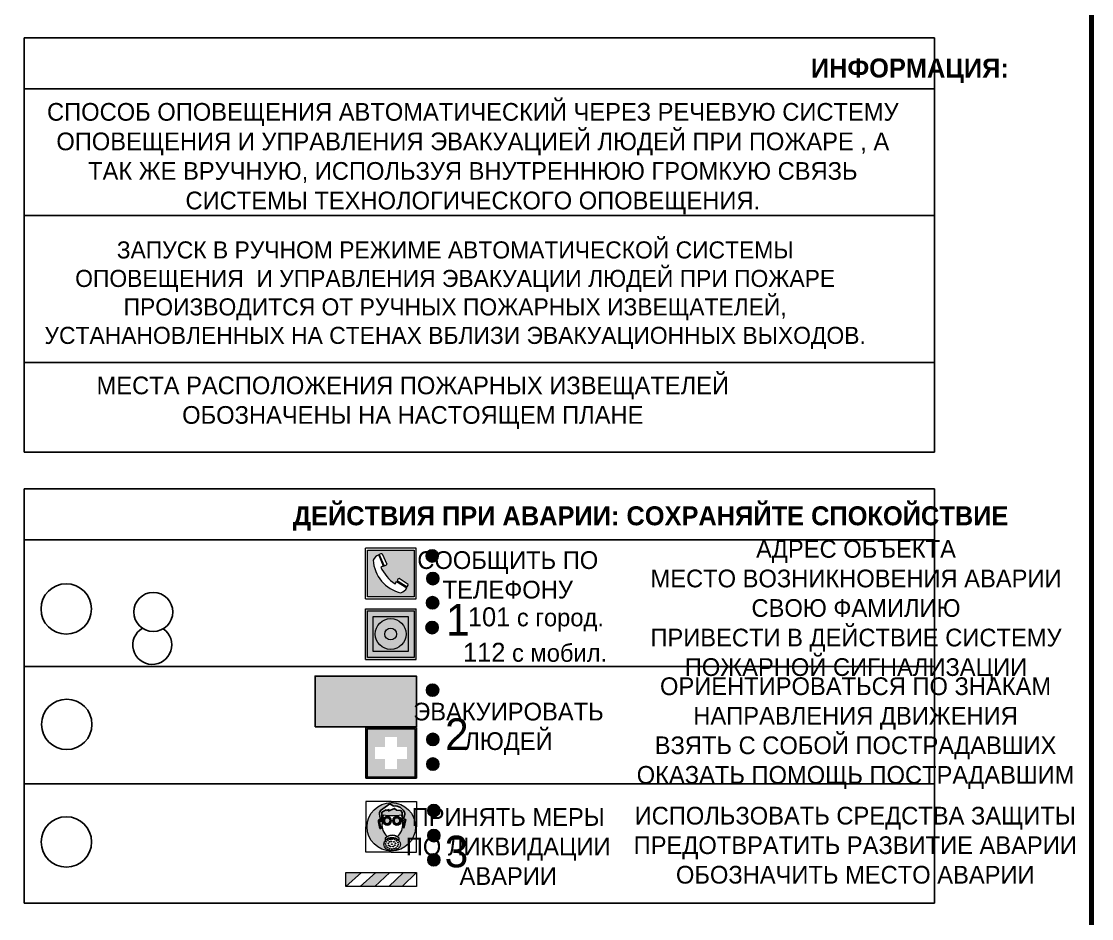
# Model space of a CAD drawing. Header units: millimetres. Extents: x 13810 to 67229, y 12374 to 21950.
# Drawn here: x 24718.5 to 24887.5, y 18789.1 to 18930.8 of the extents above; entities that cross this region are included whole.
import ezdxf

# ---------------------------------------------------------------- set-up
doc = ezdxf.new("R2010")
doc.units = ezdxf.units.MM
doc.styles.add('обычный', font='arial.ttf')

# ---------------------------------------------------------------- blocks, each defined once
blk = doc.blocks.new('A$C38D26F80')
h = blk.add_hatch(color=5)
h.dxf.hatch_style = 1
h.paths.add_polyline_path([(-8.77, -4.48, 1), (-0.19, -4.48, 1)])
h.paths.add_polyline_path([(-6.75, -3.58), (-6.75, -3.31), (-6.62, -3.22), (-6.5, -3.22), (-6.42, -3.3), (-6.39, -3.28), (-6.59, -2.23), (-6.59, -2.01), (-6.38, -1.58), (-4.76, -0.4), (-4.13, -0.79, -0.362848), (-2.1, -2.1, -0.201049), (-2.17, -2.48, 0.085434), (-2.26, -3.13), (-1.9, -3.16), (-2.25, -4.7), (-2.4, -4.59), (-2.43, -4.34), (-2.36, -4.34), (-2.14, -3.34), (-2.47, -3.42), (-2.58, -1.95), (-2.77, -1.58), (-3.58, -1.52), (-3.92, -1.26), (-5.05, -1.73), (-4.87, -1.39), (-5.41, -1.6), (-5.41, -1.46), (-6.13, -1.87), (-6.18, -3.5), (-6.56, -3.47), (-6.37, -4.59), (-6.16, -4.43), (-6.16, -4.66), (-6.36, -4.79), (-6.37, -4.8), (-6.51, -4.76)], flags=16)
h.paths.add_polyline_path([(-6.51, -4.76), (-6.36, -4.79), (-6.37, -4.8)], flags=0)
h.paths.add_polyline_path([(-5.92, -2.34, 0.089508), (-2.67, -2.35), (-2.48, -3.88, -0.268602), (-3.4, -6.18, 0.262449), (-5.2, -6.18, -0.268602), (-6.11, -3.88)], flags=16)
edge = h.paths.add_edge_path(flags=16)
edge.add_ellipse((-5.19, -3.41), major_axis=(0, 0.842), ratio=0.848992, start_angle=0, end_angle=360)
edge = h.paths.add_edge_path(flags=0)
edge.add_ellipse((-5.19, -3.39), major_axis=(0, 0.665), ratio=0.853798, start_angle=0, end_angle=360)
edge = h.paths.add_edge_path(flags=0)
edge.add_ellipse((-5.19, -3.4), major_axis=(0, 0.528), ratio=0.864094, start_angle=0, end_angle=360)
edge = h.paths.add_edge_path(flags=16)
edge.add_ellipse((-3.47, -3.4), major_axis=(0, 0.842), ratio=0.848992, start_angle=0, end_angle=360)
h.paths.add_polyline_path([(-3.13, -6.45), (-3.13, -6.84, 0.383174), (-5.57, -6.85), (-5.57, -6.49, -0.369952)], flags=16)
edge = h.paths.add_edge_path(flags=0)
edge.add_ellipse((-3.47, -3.39), major_axis=(0, 0.665), ratio=0.853798, start_angle=0, end_angle=360)
edge = h.paths.add_edge_path(flags=0)
edge.add_ellipse((-3.47, -3.4), major_axis=(0, 0.528), ratio=0.864094, start_angle=0, end_angle=360)
edge = h.paths.add_edge_path(flags=16)
edge.add_ellipse((-4.34, -7.57), major_axis=(-1.48, 0), ratio=0.744955, start_angle=0, end_angle=360)
h.paths.add_polyline_path([(-5.01, -6.85, -1), (-5.15, -6.85, -1)], flags=0)
h.paths.add_polyline_path([(-5.33, -7.14, -1), (-5.47, -7.14, -1)], flags=0)
h.paths.add_polyline_path([(-4.61, -6.71, -1), (-4.74, -6.71, -1)], flags=16)
h.paths.add_polyline_path([(-5.43, -7.51, -1), (-5.57, -7.51, -1)], flags=0)
h.paths.add_polyline_path([(-4.26, -6.67, -1), (-4.4, -6.67, -1)], flags=16)
h.paths.add_polyline_path([(-4.74, -7.14, -1), (-4.88, -7.14, -1)], flags=0)
h.paths.add_polyline_path([(-4.93, -7.43, -1), (-5.07, -7.43, -1)], flags=0)
h.paths.add_polyline_path([(-4.41, -7.07, -1), (-4.54, -7.07, -1)], flags=0)
h.paths.add_polyline_path([(-5.33, -7.87, -1), (-5.46, -7.87, -1)], flags=0)
h.paths.add_polyline_path([(-3.8, -6.71, -1), (-3.94, -6.71, -1)], flags=16)
h.paths.add_polyline_path([(-4.85, -7.78, -1), (-4.98, -7.78, -1)], flags=0)
h.paths.add_polyline_path([(-3.96, -7.14, -1), (-4.1, -7.14, -1)], flags=0)
h.paths.add_polyline_path([(-4.33, -7.53, -1), (-4.47, -7.53, -1)], flags=0)
h.paths.add_polyline_path([(-5.09, -8.12, -1), (-5.23, -8.12, -1)], flags=0)
h.paths.add_polyline_path([(-3.5, -6.94, -1), (-3.64, -6.94, -1)], flags=0)
h.paths.add_polyline_path([(-4.54, -7.97, -1), (-4.68, -7.97, -1)], flags=0)
h.paths.add_polyline_path([(-3.66, -7.39, -1), (-3.8, -7.39, -1)], flags=0)
h.paths.add_polyline_path([(-4.73, -8.35, -1), (-4.86, -8.35, -1)], flags=0)
h.paths.add_polyline_path([(-4.09, -7.96, -1), (-4.23, -7.96, -1)], flags=0)
h.paths.add_polyline_path([(-3.77, -7.74, -1), (-3.91, -7.74, -1)], flags=0)
h.paths.add_polyline_path([(-3.22, -7.27, -1), (-3.35, -7.27, -1)], flags=0)
h.paths.add_polyline_path([(-4.34, -8.4, -1), (-4.47, -8.4, -1)], flags=0)
h.paths.add_polyline_path([(-3.16, -7.61, -1), (-3.3, -7.61, -1)], flags=0)
h.paths.add_polyline_path([(-3.9, -8.35, -1), (-4.04, -8.35, -1)], flags=0)
h.paths.add_polyline_path([(-3.32, -7.91, -1), (-3.46, -7.91, -1)], flags=0)
h.paths.add_polyline_path([(-3.55, -8.23, -1), (-3.69, -8.23, -1)], flags=0)
at = {"color": 5, "lineweight": 5}
for p, q in [((-4.48, 0), (-8.96, 0)), ((-8.96, 0), (-8.96, -4.48)), ((-4.48, 0), (0, 0)), ((0, 0), (0, -4.48)), ((-6.59, -2.01), (-6.38, -1.58)), ((-6.38, -1.58), (-4.76, -0.4)), ((-6.13, -1.87), (-6.18, -3.5)), ((-5.41, -1.46), (-6.13, -1.87)), ((-4.87, -1.39), (-5.41, -1.6)), ((-5.41, -1.6), (-5.41, -1.46)), ((-3.92, -1.26), (-5.05, -1.73)), ((-5.05, -1.73), (-4.87, -1.39)), ((-4.76, -0.4), (-4.13, -0.79)), ((-3.58, -1.52), (-3.92, -1.26)), ((-2.77, -1.58), (-3.58, -1.52)), ((-2.58, -1.95), (-2.77, -1.58)), ((-6.75, -3.31), (-6.62, -3.22)), ((-6.75, -3.58), (-6.75, -3.31)), ((-6.51, -4.76), (-6.75, -3.58)), ((-6.62, -3.22), (-6.5, -3.22)), ((-6.59, -2.23), (-6.59, -2.01)), ((-6.39, -3.28), (-6.59, -2.23)), ((-6.18, -3.5), (-6.56, -3.47)), ((-6.56, -3.47), (-6.37, -4.59)), ((-6.5, -3.22), (-6.42, -3.3)), ((-6.42, -3.3), (-6.39, -3.28)), ((-5.92, -2.34), (-6.11, -3.88)), ((-2.67, -2.34), (-2.48, -3.88)), ((-2.47, -3.42), (-2.58, -1.95)), ((-2.14, -3.34), (-2.47, -3.42)), ((-2.36, -4.34), (-2.14, -3.34)), ((-1.9, -3.16), (-2.26, -3.13)), ((-2.25, -4.7), (-1.9, -3.16)), ((-8.96, -8.96), (-8.96, -4.48)), ((-6.37, -4.8), (-6.51, -4.76)), ((-6.37, -4.59), (-6.16, -4.43)), ((-6.16, -4.66), (-6.37, -4.8)), ((-6.16, -4.43), (-6.16, -4.66)), ((-2.43, -4.34), (-2.4, -4.59)), ((-2.43, -4.34), (-2.36, -4.34)), ((-2.4, -4.59), (-2.25, -4.7)), ((0, -8.96), (0, -4.48)), ((-5.57, -6.49), (-5.57, -6.85)), ((-3.13, -6.45), (-3.13, -6.84)), ((-4.48, -8.96), (-8.96, -8.96)), ((-4.48, -8.96), (0, -8.96))]:
    blk.add_line(p, q, dxfattribs=at)
at = {"color": 5}
for p, q in [((-6.59, -2.01), (-6.38, -1.58)), ((-6.38, -1.58), (-4.76, -0.4)), ((-6.13, -1.87), (-6.18, -3.5)), ((-5.41, -1.46), (-6.13, -1.87)), ((-4.87, -1.39), (-5.41, -1.6)), ((-5.41, -1.6), (-5.41, -1.46)), ((-3.92, -1.26), (-5.05, -1.73)), ((-5.05, -1.73), (-4.87, -1.39)), ((-4.76, -0.4), (-4.13, -0.79)), ((-3.58, -1.52), (-3.92, -1.26)), ((-2.77, -1.58), (-3.58, -1.52)), ((-2.58, -1.95), (-2.77, -1.58)), ((-6.75, -3.31), (-6.62, -3.22)), ((-6.75, -3.58), (-6.75, -3.31)), ((-6.51, -4.76), (-6.75, -3.58)), ((-6.62, -3.22), (-6.5, -3.22)), ((-6.59, -2.23), (-6.59, -2.01)), ((-6.39, -3.28), (-6.59, -2.23)), ((-6.18, -3.5), (-6.56, -3.47)), ((-6.56, -3.47), (-6.37, -4.59)), ((-6.5, -3.22), (-6.42, -3.3)), ((-6.42, -3.3), (-6.39, -3.28)), ((-2.47, -3.42), (-2.58, -1.95)), ((-2.14, -3.34), (-2.47, -3.42)), ((-2.36, -4.34), (-2.14, -3.34)), ((-2.26, -3.13), (-1.9, -3.16)), ((-1.9, -3.16), (-2.25, -4.7)), ((-6.37, -4.8), (-6.51, -4.76)), ((-6.36, -4.79), (-6.51, -4.76)), ((-6.37, -4.59), (-6.16, -4.43)), ((-6.16, -4.66), (-6.37, -4.8)), ((-6.16, -4.66), (-6.36, -4.79)), ((-6.16, -4.43), (-6.16, -4.66)), ((-2.4, -4.59), (-2.43, -4.34)), ((-2.43, -4.34), (-2.36, -4.34)), ((-2.25, -4.7), (-2.4, -4.59))]:
    blk.add_line(p, q, dxfattribs=at)
at = {"color": 5, "lineweight": 5}
for centre, radius in [((-4.48, -4.48), 4.29), ((-5.5, -7.51), 0.0678), ((-5.4, -7.14), 0.0678), ((-5.08, -6.85), 0.0678), ((-5, -7.43), 0.0678), ((-4.81, -7.14), 0.0678), ((-4.67, -6.71), 0.0678), ((-4.47, -7.07), 0.0678), ((-4.4, -7.53), 0.0678), ((-4.33, -6.67), 0.0678), ((-4.03, -7.14), 0.0678), ((-3.87, -6.71), 0.0678), ((-3.73, -7.39), 0.0678), ((-3.57, -6.94), 0.0678), ((-3.28, -7.27), 0.0678), ((-3.23, -7.61), 0.0678), ((-5.4, -7.87), 0.0678), ((-5.16, -8.12), 0.0678), ((-4.91, -7.78), 0.0678), ((-4.79, -8.35), 0.0678), ((-4.61, -7.97), 0.0678), ((-4.4, -8.4), 0.0678), ((-4.16, -7.96), 0.0678), ((-3.97, -8.35), 0.0678), ((-3.84, -7.74), 0.0678), ((-3.62, -8.23), 0.0678), ((-3.39, -7.91), 0.0678)]:
    blk.add_circle(centre, radius, dxfattribs=at)
at = {"color": 5}
for centre, radius, start, end in [((-3.89, -2.66), 1.88, 17.387, 97.1599), ((-0.35, -3.07), 1.91, 162.2553, 181.7878), ((-2.6, -2.2), 0.511, 326.3906, 11.8614)]:
    blk.add_arc(centre, radius, start, end, dxfattribs=at)
at = {"color": 5, "lineweight": 5}
for centre, radius, start, end in [((-4.28, 6.66), 9.15, 259.6987, 280.1569), ((-0.47, -3.05), 1.79, 161.5846, 182.4584), ((-2.6, -2.2), 0.513, 326.4781, 11.7739), ((-3.66, -4.24), 2.47, 171.573, 231.7124), ((-4.93, -4.24), 2.47, 308.2876, 8.427), ((-4.33, -7.88), 1.87, 50.358, 131.5662), ((-4.34, -8.2), 1.82, 48.4943, 132.3565), ((-4.3, -7.78), 1.83, 60.5889, 119.4111)]:
    blk.add_arc(centre, radius, start, end, dxfattribs=at)
for centre, major_axis, ratio in [((-5.19, -3.41), (0, 0.842), 0.848992), ((-5.19, -3.39), (0, 0.665), 0.853798), ((-5.19, -3.4), (0, 0.528), 0.864094), ((-3.47, -3.4), (0, 0.842), 0.848992), ((-3.47, -3.39), (0, 0.665), 0.853798), ((-3.47, -3.4), (0, 0.528), 0.864094), ((-4.34, -7.57), (-1.48, 0), 0.744955)]:
    blk.add_ellipse(centre, major_axis=major_axis, ratio=ratio, dxfattribs=at)
blk = doc.blocks.new('A$C47DD6509')
at = {"lineweight": 5}
for points in [[(-8.69, 0), (-11.19, 0), (-11.19, -2.22)], [(-4.22, 0), (-6.45, 0), (-8.91, -2.22), (-6.61, -2.22)], [(0, 0), (-2.09, 0), (-4.36, -2.22), (-2.29, -2.22)]]:
    blk.add_hatch(color=242, dxfattribs=at).paths.add_polyline_path(points)
at = {"color": 242, "lineweight": 5}
for p, q in [((-11.19, -2.22), (-8.69, 0)), ((-11.19, -2.22), (-11.19, 0)), ((-11.19, 0), (-8.69, 0)), ((-11.19, 0), (0, 0)), ((-8.91, -2.22), (-6.45, 0)), ((-6.61, -2.22), (-4.22, 0)), ((-4.36, -2.22), (-2.09, 0)), ((-2.29, -2.22), (0, 0)), ((0, 0), (0, -2.22)), ((0, -2.22), (-11.19, -2.22))]:
    blk.add_line(p, q, dxfattribs=at)
blk = doc.blocks.new('A$C32E8229D')
at = {"true_color": 0xffffff}
blk.add_hatch(color=7, dxfattribs=at).paths.add_polyline_path([(0, 0), (0, -8), (16, -8), (16, 0)])
h = blk.add_hatch(color=126)
h.paths.add_polyline_path([(0.2, -0.2), (15.8, -0.2), (15.8, -7.8), (0.2, -7.8)])
h.paths.add_polyline_path([(13.49, -2.05), (12.08, -2.05), (11.37, -2.63, 0.162397), (11.29, -2.84), (11.29, -3.63), (10.35, -3.63), (10.35, -4.05), (11.68, -4.05), (11.68, -3.48), (12.26, -4.28), (11.29, -5.1), (11.29, -6.78), (11.85, -6.78), (11.85, -5.44), (12.8, -4.64), (12.8, -5.94), (14.46, -5.94), (14.46, -5.39), (13.45, -5.39), (13.45, -3.97), (12.46, -2.59), (13.15, -2.59), (13.69, -3.34), (14.18, -3)], flags=16)
h.paths.add_polyline_path([(10.74, -1.82, 1), (11.8, -1.82, 1)], flags=16)
h.paths.add_polyline_path([(9.39, -3.59), (5.99, -3.59), (6.56, -3.03), (5.91, -3.03), (5.1, -3.83), (5.91, -4.64), (6.56, -4.64), (5.99, -4.09), (9.39, -4.09)], flags=16)
h.paths.add_polyline_path([(4.29, -1.08), (1.72, -1.08), (1.72, -6.6), (4.29, -6.6)], flags=16)
at = {"color": 126}
blk.add_lwpolyline([(16, -8), (0, -8), (0, 0), (16, 0)], close=True, dxfattribs=at)
blk = doc.blocks.new('A$C18900ED3')
h = blk.add_hatch(color=126)
h.paths.add_polyline_path([(-0.18, -0.18), (-7.02, -0.18), (-7.02, -7.02), (-0.18, -7.02)])
h.paths.add_polyline_path([(-5.89, -4.46), (-5.89, -2.77), (-4.46, -2.77), (-4.46, -1.31), (-2.77, -1.31), (-2.77, -2.77), (-1.33, -2.77), (-1.33, -4.46), (-2.77, -4.46), (-2.77, -5.89), (-4.46, -5.89), (-4.46, -4.46)], flags=16)
at = {"color": 126}
for p, q in [((-7.2, 0), (-7.2, -7.2)), ((0, 0), (-7.2, 0)), ((0, -7.2), (0, 0)), ((-7.02, -7.02), (-7.02, -0.18)), ((-7.02, -0.18), (-0.18, -0.18)), ((-0.18, -0.18), (-0.18, -7.02)), ((-7.2, -7.2), (0, -7.2)), ((-0.18, -7.02), (-7.02, -7.02))]:
    blk.add_line(p, q, dxfattribs=at)
blk = doc.blocks.new('A$C456E1F9C')
at = {"lineweight": 5}
h = blk.add_hatch(color=242, dxfattribs=at)
h.paths.add_polyline_path([(0.51, -1.47), (0.51, -13.26), (12.29, -13.26), (12.29, -1.47)])
h.paths.add_polyline_path([(5.42, -4.95, -0.254479), (4.78, -5.4), (3.52, -2.53, -0.209735), (4.23, -2.4)], flags=16)
h.paths.add_polyline_path([(8.53, -8.6), (10.87, -10.17), (10.54, -10.76), (8.03, -9.13, -0.192251)], flags=16)
h.paths.add_polyline_path([(4.61, -5.49, 0.005518), (3.87, -5.72, 0.128647), (7.49, -10.01, 0.00809), (7.83, -9.33), (10.47, -10.97, -0.16736), (8.99, -12.25, -0.327862), (1.95, -3.95, -0.166952), (3.36, -2.62)], flags=16)
at = {"color": 242, "lineweight": 5}
for p, q in [((0, -13.77), (0, -0.97)), ((12.8, -0.97), (0, -0.97)), ((4.61, -5.49), (3.36, -2.62)), ((3.52, -2.53), (4.78, -5.4)), ((4.23, -2.4), (5.42, -4.95)), ((12.8, -13.77), (12.8, -0.97)), ((7.83, -9.33), (10.47, -10.97)), ((8.03, -9.13), (10.54, -10.76)), ((10.81, -10.12), (8.53, -8.6)), ((10.54, -10.76), (10.8, -10.3)), ((10.8, -10.3), (10.81, -10.12)), ((0, -13.77), (12.8, -13.77))]:
    blk.add_line(p, q, dxfattribs=at)
blk.add_lwpolyline([(0.51, -1.47), (12.29, -1.47), (12.29, -13.26), (0.51, -13.26)], close=True, dxfattribs=at)
for centre, radius, start, end in [((4.59, -5.34), 2.99, 114.2845, 152.1974), ((4.02, -3.27), 0.891, 76.3284, 123.7092), ((11.12, -3.31), 9.19, 183.9915, 256.6009), ((4.68, -4.59), 0.824, 276.9621, 334.0723), ((14.98, -39.1), 35.17, 107.1487, 108.4135), ((13.86, -0.94), 11.08, 205.5536, 234.8762), ((-13.31, 0.8), 23.44, 332.5487, 334.4027), ((8.94, -9.5), 0.989, 114.4092, 157.9388), ((7.87, -9.46), 3, 291.9291, 329.9329)]:
    blk.add_arc(centre, radius, start, end, dxfattribs=at)
blk = doc.blocks.new('A$C54414219')
at = {"true_color": 0xffffff}
h = blk.add_hatch(color=7, dxfattribs=at)
h.paths.add_polyline_path([(2.39, -9.45), (2.39, -18.3), (11.23, -18.3), (11.23, -9.45)], flags=0)
h.paths.add_polyline_path([(10.71, -13.87, -1), (2.92, -13.87, -1)], flags=0)
h.paths.add_polyline_path([(8.3, -13.87, -1), (5.33, -13.87, -1)], flags=0)
h.paths.add_polyline_path([(0.41, -7.47), (0.41, -20.27), (13.21, -20.27), (13.21, -7.47)])
h.paths.add_polyline_path([(0.92, -19.77), (12.71, -19.77), (12.71, -7.98), (0.92, -7.98)], flags=16)
h.paths.add_polyline_path([(11.23, -9.45), (11.23, -18.3), (2.39, -18.3), (2.39, -9.45)], flags=0)
at = {"lineweight": 5}
h = blk.add_hatch(color=242, dxfattribs=at)
h.paths.add_polyline_path([(12.71, -7.98), (0.92, -7.98), (0.92, -19.77), (12.71, -19.77)])
h.paths.add_polyline_path([(11.23, -18.3), (2.39, -18.3), (2.39, -9.45), (11.23, -9.45)], flags=16)
h.paths.add_polyline_path([(10.71, -13.87, -1), (2.92, -13.87, -1)], flags=0)
h.paths.add_polyline_path([(8.3, -13.87, -1), (5.33, -13.87, -1)], flags=0)
at = {"true_color": 0xffffff}
h = blk.add_hatch(color=7, dxfattribs=at)
h.paths.add_polyline_path([(2.39, -9.45), (2.39, -18.3), (11.23, -18.3), (11.23, -9.45)])
h.paths.add_polyline_path([(10.71, -13.87, -1), (2.92, -13.87, -1)], flags=16)
h.paths.add_polyline_path([(8.3, -13.87, -1), (5.33, -13.87, -1)], flags=0)
at = {"lineweight": 5}
h = blk.add_hatch(color=242, dxfattribs=at)
h.paths.add_polyline_path([(2.92, -13.87, 1), (10.71, -13.87, 1)])
h.paths.add_polyline_path([(8.3, -13.87, -1), (5.33, -13.87, -1)], flags=16)
at = {"color": 242, "lineweight": 5}
for p, q in [((0.41, -20.27), (0.41, -7.47)), ((0.41, -7.47), (13.21, -7.47)), ((0.41, -7.47), (13.21, -7.47)), ((13.21, -20.27), (13.21, -7.47)), ((0.41, -20.27), (13.21, -20.27))]:
    blk.add_line(p, q, dxfattribs=at)
for points in [[(0.92, -7.98), (12.71, -7.98), (12.71, -19.77), (0.92, -19.77)], [(2.39, -9.45), (11.23, -9.45), (11.23, -18.3), (2.39, -18.3)]]:
    blk.add_lwpolyline(points, close=True, dxfattribs=at)
for radius in [3.89, 1.49]:
    blk.add_circle((6.81, -13.87), radius, dxfattribs=at)

msp = doc.modelspace()

# ---------------------------------------------------------------- hatches: boundary and pattern name
at = {"lineweight": 0}
h = msp.add_hatch(color=256, dxfattribs=at)
h.dxf.hatch_style = 1
h.paths.add_polyline_path([(24782.41, 18846.36, 1), (24784.34, 18846.36, 1)])
h = msp.add_hatch(color=256, dxfattribs=at)
h.dxf.hatch_style = 1
h.paths.add_polyline_path([(24782.51, 18842.78, 1), (24784.44, 18842.78, 1)])
h = msp.add_hatch(color=256, dxfattribs=at)
h.dxf.hatch_style = 1
h.paths.add_polyline_path([(24782.47, 18838.97, 1), (24784.41, 18838.97, 1)])
h = msp.add_hatch(color=256, dxfattribs=at)
h.dxf.hatch_style = 1
h.paths.add_polyline_path([(24782.39, 18835.04, 1), (24784.32, 18835.04, 1)])
h = msp.add_hatch(color=256, dxfattribs=at)
h.dxf.hatch_style = 1
h.paths.add_polyline_path([(24782.48, 18825.15, 1), (24784.41, 18825.15, 1)])
h = msp.add_hatch(color=256, dxfattribs=at)
h.dxf.hatch_style = 1
h.paths.add_polyline_path([(24782.52, 18817.37, 1), (24784.45, 18817.37, 1)])
h = msp.add_hatch(color=256, dxfattribs=at)
h.dxf.hatch_style = 1
h.paths.add_polyline_path([(24782.51, 18813.47, 1), (24784.44, 18813.47, 1)])
h = msp.add_hatch(color=256, dxfattribs=at)
h.dxf.hatch_style = 1
h.paths.add_polyline_path([(24782.67, 18806.12, 1), (24784.6, 18806.12, 1)])
h = msp.add_hatch(color=256, dxfattribs=at)
h.dxf.hatch_style = 1
h.paths.add_polyline_path([(24782.66, 18802.17, 1), (24784.59, 18802.17, 1)])
h = msp.add_hatch(color=256, dxfattribs=at)
h.dxf.hatch_style = 1
h.paths.add_polyline_path([(24782.66, 18798.34, 1), (24784.6, 18798.34, 1)])

# ---------------------------------------------------------------- linework, layer by layer
at = {"color": 2, "lineweight": 100}
msp.add_lwpolyline([(24287.54, 19081.98), (24887.54, 19081.98), (24887.54, 18686.98), (24287.54, 18686.98)], close=True, dxfattribs=at)
at = {"color": 0}
msp.add_lwpolyline([(24718.93, 18928.21), (24862.7, 18928.21), (24862.7, 18862.76), (24718.93, 18862.76)], close=True, dxfattribs=at)
for points in [[(24718.93, 18920.16), (24862.7, 18920.16)], [(24718.93, 18900.16), (24862.7, 18900.16)], [(24718.93, 18876.91), (24862.7, 18876.91)]]:
    msp.add_lwpolyline(points, dxfattribs=at)
for points in [[(24718.93, 18848.9), (24862.7, 18848.9), (24862.7, 18856.95), (24718.93, 18856.95)], [(24718.93, 18848.9), (24862.7, 18848.9), (24862.7, 18791.5), (24718.93, 18791.5)]]:
    msp.add_lwpolyline(points, close=True)
for points in [[(24777.35, 18828.9), (24718.93, 18828.9), (24862.7, 18828.9)], [(24777.35, 18810.33), (24718.93, 18810.33), (24862.7, 18810.33)]]:
    msp.add_lwpolyline(points)
for centre, radius in [((24783.37, 18846.36), 0.966), ((24783.48, 18842.78), 0.966), ((24725.56, 18837.98), 3.98), ((24739.31, 18837.51), 3.08), ((24783.44, 18838.97), 0.966), ((24783.36, 18835.04), 0.966), ((24783.44, 18825.15), 0.966), ((24725.65, 18819.75), 3.98), ((24783.48, 18817.37), 0.966), ((24783.48, 18813.47), 0.966), ((24783.63, 18806.12), 0.966), ((24725.59, 18801.17), 3.98), ((24783.63, 18802.17), 0.966), ((24783.63, 18798.34), 0.966)]:
    msp.add_circle(centre, radius)
msp.add_arc((24739.16, 18832.3), 3.08, 120.7434, 55.8808)

# ---------------------------------------------------------------- block references
for name, p, xscale, yscale, zscale in [('A$C456E1F9C', (24772.82, 18848.18), 0.625, 0.625, 0.625), ('A$C54414219', (24772.56, 18842.69), 0.625, 0.625, 0.625), ('A$C18900ED3', (24780.88, 18819.23), 1.111111111007631, 1.111111111007631, 1.111111111007631), ('A$C38D26F80', (24780.91, 18807.56), 0.8928571427240968, 0.8928571427240968, 0.8928571427240968)]:
    msp.add_blockref(name, p, dxfattribs=dict(xscale=xscale, yscale=yscale, zscale=zscale))
at = {"xscale": -1}
msp.add_blockref('A$C32E8229D', (24780.88, 18827.38), dxfattribs=at)
at = {"color": 242, "true_color": 0xc1121c}
msp.add_blockref('A$C47DD6509', (24780.91, 18796.34), dxfattribs=at)

# ---------------------------------------------------------------- texts
at = {"lineweight": 0, "attachment_point": 5, "style": 'обычный'}
for s, insert, char_height, width in [('{\\fProxima Nova Rg|b1|i0|c204|p2;ИНФОРМАЦИЯ:\\H1.1997x; }', (24858.83, 18923.02), 3, 175.1736), ('{\\fProxima Nova Rg|b0|i0|c204|p2;СПОСОБ ОПОВЕЩЕНИЯ АВТОМАТИЧЕСКИЙ ЧЕРЕЗ РЕЧЕВУЮ СИСТЕМУ ОПОВЕЩЕНИЯ И УПРАВЛЕНИЯ ЭВАКУАЦИЕЙ ЛЮДЕЙ ПРИ ПОЖАРЕ , А ТАК ЖЕ ВРУЧНУЮ, ИСПОЛЬЗУЯ ВНУТРЕННЮЮ ГРОМКУЮ СВЯЗЬ СИСТЕМЫ ТЕХНОЛОГИЧЕСКОГО ОПОВЕЩЕНИЯ.}', (24789.79, 18909.12), 2.8, 137.0334), ('{\\fProxima Nova Rg|b0|i0|c204|p2;\\P\\pt8.1;ЗАПУСК В РУЧНОМ РЕЖИМЕ АВТОМАТИЧЕСКОЙ СИСТЕМЫ ОПОВЕЩЕНИЯ  И УПРАВЛЕНИЯ ЭВАКУАЦИИ ЛЮДЕЙ ПРИ ПОЖАРЕ ПРОИЗВОДИТСЯ ОТ РУЧНЫХ ПОЖАРНЫХ ИЗВЕЩАТЕЛЕЙ, УСТАНАНОВЛЕННЫХ НА СТЕНАХ ВБЛИЗИ ЭВАКУАЦИОННЫХ ВЫХОДОВ. }', (24787, 18889.82), 2.7, 131.4512), ('\\pt8.4;{\\fProxima Nova Rg|b0|i0|c204|p2;\\PМЕСТА РАСПОЛОЖЕНИЯ ПОЖАРНЫХ ИЗВЕЩАТЕЛЕЙ ОБОЗНАЧЕНЫ НА НАСТОЯЩЕМ ПЛАНЕ}', (24780.31, 18872.9), 2.8, 118.5618), ('{\\fProxima Nova Rg|b1|i0|c204|p2;ДЕЙСТВИЯ ПРИ АВАРИИ: СОХРАНЯЙТЕ СПОКОЙСТВИЕ\\H1.6644x; }', (24817.88, 18852.27), 3, 175.1736), ('\\pi-8.4,l8.4,t8.4;{\\fProxima Nova Rg|b0|i0|c204|p2;АДРЕС ОБЪЕКТА\\PМЕСТО ВОЗНИКНОВЕНИЯ АВАРИИ\\PСВОЮ ФАМИЛИЮ\\PПРИВЕСТИ В ДЕЙСТВИЕ СИСТЕМУ \\PПОЖАРНОЙ СИГНАЛИЗАЦИИ}', (24850.32, 18837.73), 2.8, 126.6484), ('{\\fProxima Nova Rg|b0|i0|c204|p2;СООБЩИТЬ ПО \\PТЕЛЕФОНУ}', (24795.31, 18843.35), 2.8, 126.6484), ('{\\fProxima Nova Rg|b0|i0|c204|p2;1\\H1.1667x; }', (24787.42, 18836.29), 5, 126.6484), ('{\\fProxima Nova Rg|b0|i0|c204|p2;\\H1.0714x;101\\H0.93333x; с город.\\H1.3416x; }', (24799.76, 18836.32), 2.8, 126.6484), ('{\\fProxima Nova Rg|b0|i0|c204|p2;\\H1.0714x;112\\H0.93333x; с мобил.\\H1.3416x; }', (24799.63, 18831.12), 2.8, 126.6484), ('\\pi-8.4,l8.4,t8.4;{\\fProxima Nova Rg|b0|i0|c204|p2;ОРИЕНТИРОВАТЬСЯ ПО ЗНАКАМ \\PНАПРАВЛЕНИЯ ДВИЖЕНИЯ\\PВЗЯТЬ С СОБОЙ ПОСТРАДАВШИХ\\PОКАЗАТЬ ПОМОЩЬ ПОСТРАДАВШИМ}', (24850.25, 18818.37), 2.8, 126.6484), ('{\\fProxima Nova Rg|b0|i0|c204|p2;ЭВАКУИРОВАТЬ \\PЛЮДЕЙ}', (24795.42, 18819.03), 2.8, 126.6484), ('{\\fProxima Nova Rg|b0|i0|c204|p2;2\\H1.1967x; }', (24787.27, 18818.2), 5, 126.6484), ('{\\fProxima Nova Rg|b0|i0|c204|p2;ПРИНЯТЬ МЕРЫ \\PПО ЛИКВИДАЦИИ \\PАВАРИИ}', (24795.38, 18800.45), 2.8, 126.6484), ('\\pi-8.4,l8.4,t8.4;{\\fProxima Nova Rg|b0|i0|c204|p2;ИСПОЛЬЗОВАТЬ СРЕДСТВА ЗАЩИТЫ \\PПРЕДОТВРАТИТЬ РАЗВИТИЕ АВАРИИ\\PОБОЗНАЧИТЬ МЕСТО АВАРИИ}', (24850.2, 18800.64), 2.8, 126.6484), ('{\\fProxima Nova Rg|b0|i0|c204|p2;3\\H1.1967x; }', (24787.2, 18799.63), 5, 126.6484)]:
    msp.add_mtext(s, dxfattribs=dict(at, insert=insert, char_height=char_height, width=width))

doc.saveas('drawing.dxf')
